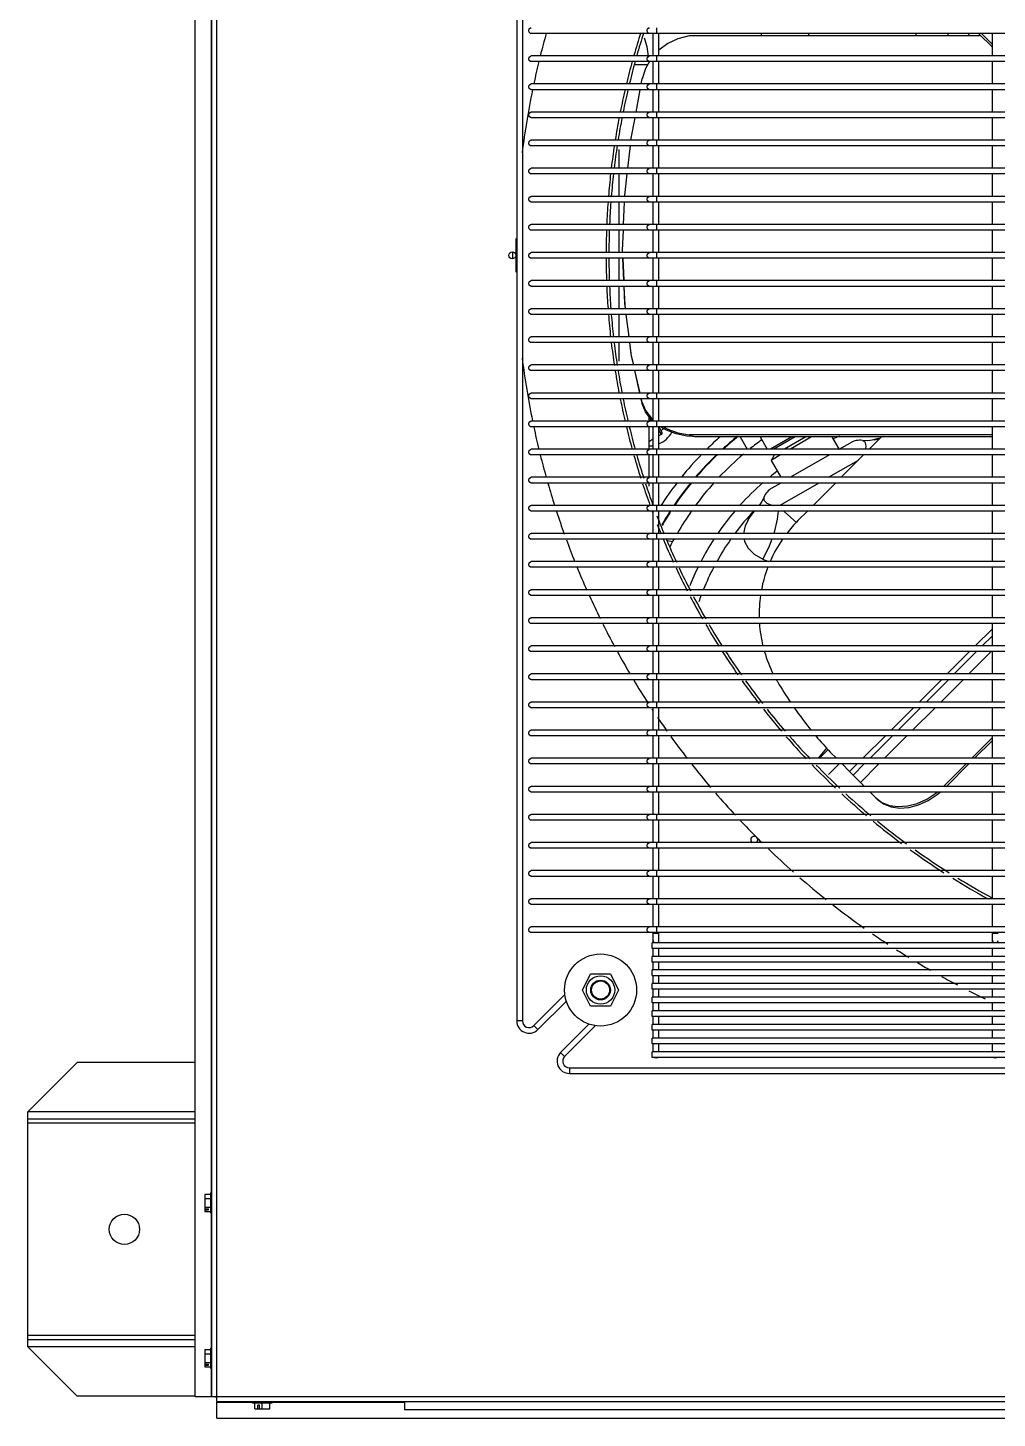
# Model space of a CAD drawing. Header units: metres. Extents: x -367 to 374, y -238 to 224.
# Drawn here: x 357.77 to 358.282, y 198.29 to 199.024 of the extents above; entities that cross this region are included whole.
import ezdxf
from ezdxf.enums import TextEntityAlignment as Align

# ---------------------------------------------------------------- set-up
doc = ezdxf.new("R2010")
doc.units = ezdxf.units.M
for name, color, linetype in [('ELE-ALIMENTADORES', 160, 'Continuous'), ('LA_BAU_BASES GERAIS_R00$0$ARQ-XREF-ATT', 8, 'Continuous'), ('LA_BAU_BASES GERAIS_R00$0$BASE', 253, 'Continuous'), ('LA_BAU_BASES GERAIS_R00$0$dutos', 31, 'Continuous')]:
    doc.layers.add(name, color=color, linetype=linetype)
doc.styles.add('LA_BAU_BASES GERAIS_R00$0$R60-125-RS', font='romans.shx', dxfattribs={"height": 0.19})
doc.styles.add('LA_BAU_BASES GERAIS_R00$0$R80-100-RS', font='romans.shx', dxfattribs={"height": 0.203})

# ---------------------------------------------------------------- blocks, each defined once
blk = doc.blocks.new('LA_BAU_BASES GERAIS_R00$0$A$C2E3D5B4E')
at = {"layer": 'LA_BAU_BASES GERAIS_R00$0$dutos', "color": 251}
for p, q in [((-8.89158, 20.35155), (-8.89158, 21.40845)), ((-8.8828, 20.35155), (-8.8828, 21.40845)), ((-8.88025, 20.349), (-8.88025, 21.411)), ((-8.72192, 21.35737), (-8.72192, 20.54977)), ((-8.71892, 21.35737), (-8.71892, 20.54977)), ((-8.88309, 20.4591), (-8.88309, 21.13033)), ((-8.64792, 21.07064), (-8.64792, 21.07364)), ((-7.86838, 21.07064), (-8.71432, 21.07064)), ((-8.64992, 21.05882), (-8.64992, 21.07064)), ((-8.64692, 21.05882), (-8.64692, 21.07064)), ((-8.47695, 21.06937), (-8.63097, 21.06937)), ((-8.59284, 21.06937), (-8.59284, 21.07064)), ((-8.56784, 21.06937), (-8.56784, 21.07064)), ((-8.51134, 21.07064), (-8.51134, 21.06937)), ((-8.49434, 21.07064), (-8.49434, 21.06937)), ((-8.48366, 21.07064), (-8.48334, 21.06985)), ((-8.48334, 21.06985), (-8.48334, 21.06937)), ((-8.47092, 21.06335), (-8.47821, 21.07064)), ((-8.47092, 21.0649), (-8.47666, 21.07064)), ((-8.47092, 21.05882), (-8.47092, 21.07064)), ((-7.86838, 21.05882), (-8.71432, 21.05882)), ((-8.64792, 21.05582), (-8.64792, 21.05882)), ((-7.86838, 21.05582), (-8.71432, 21.05582)), ((-8.65287, 21.05403), (-8.65948, 21.05403)), ((-8.64992, 21.044), (-8.64992, 21.05582)), ((-8.64692, 21.044), (-8.64692, 21.05582)), ((-8.47092, 21.044), (-8.47092, 21.05582)), ((-7.86838, 21.044), (-8.71432, 21.044)), ((-8.65625, 21.044), (-8.65575, 21.04669)), ((-8.64792, 21.041), (-8.64792, 21.044)), ((-7.86838, 21.041), (-8.71432, 21.041)), ((-8.65897, 21.02918), (-8.6568, 21.041)), ((-8.64992, 21.02918), (-8.64992, 21.041)), ((-8.64692, 21.02918), (-8.64692, 21.041)), ((-8.47092, 21.02918), (-8.47092, 21.041)), ((-7.86838, 21.02918), (-8.71432, 21.02918)), ((-8.64792, 21.02618), (-8.64792, 21.02918)), ((-7.86838, 21.02618), (-8.71432, 21.02618)), ((-8.64992, 21.01436), (-8.64992, 21.02618)), ((-8.64692, 21.01436), (-8.64692, 21.02618)), ((-8.47092, 21.01436), (-8.47092, 21.02618)), ((-7.86838, 21.01436), (-8.71432, 21.01436)), ((-8.64792, 21.01136), (-8.64792, 21.01436)), ((-7.86838, 21.01136), (-8.71432, 21.01136)), ((-8.66798, 21.0094), (-8.66798, 20.99954)), ((-8.6633, 20.99954), (-8.66196, 21.01136)), ((-8.64992, 20.99954), (-8.64992, 21.01136)), ((-8.64692, 20.99954), (-8.64692, 21.01136)), ((-8.47092, 20.99954), (-8.47092, 21.01136)), ((-7.86838, 20.99954), (-8.71432, 20.99954)), ((-8.64792, 20.99654), (-8.64792, 20.99954)), ((-7.86838, 20.99654), (-8.71432, 20.99654)), ((-8.66798, 20.99654), (-8.66798, 20.98472)), ((-8.64992, 20.98472), (-8.64992, 20.99654)), ((-8.64692, 20.98472), (-8.64692, 20.99654)), ((-8.47092, 20.98472), (-8.47092, 20.99654)), ((-7.86838, 20.98472), (-8.71432, 20.98472)), ((-8.64792, 20.98172), (-8.64792, 20.98472)), ((-7.86838, 20.98172), (-8.71432, 20.98172)), ((-8.66798, 20.98172), (-8.66798, 20.9699)), ((-8.66553, 20.9699), (-8.66507, 20.98172)), ((-8.64992, 20.9699), (-8.64992, 20.98172)), ((-8.64692, 20.9699), (-8.64692, 20.98172)), ((-8.47092, 20.9699), (-8.47092, 20.98172)), ((-7.86838, 20.9699), (-8.71432, 20.9699)), ((-8.64792, 20.9669), (-8.64792, 20.9699)), ((-7.86838, 20.9669), (-8.71432, 20.9669)), ((-8.66798, 20.9669), (-8.66798, 20.95508)), ((-8.66607, 20.95612), (-8.66565, 20.9669)), ((-8.64992, 20.95508), (-8.64992, 20.9669)), ((-8.64692, 20.95508), (-8.64692, 20.9669)), ((-8.47092, 20.95508), (-8.47092, 20.9669)), ((-8.72425, 20.95543), (-8.72425, 20.95173)), ((-7.86838, 20.95508), (-8.71432, 20.95508)), ((-8.66603, 20.95508), (-8.66607, 20.95612)), ((-8.66607, 20.95531), (-8.66606, 20.95508)), ((-8.64792, 20.95208), (-8.64792, 20.95508)), ((-7.86838, 20.95208), (-8.71432, 20.95208)), ((-8.66798, 20.95208), (-8.66798, 20.94026)), ((-8.66594, 20.95208), (-8.66546, 20.94026)), ((-8.66543, 20.94026), (-8.66591, 20.95208)), ((-8.64992, 20.94026), (-8.64992, 20.95208)), ((-8.64692, 20.94026), (-8.64692, 20.95208)), ((-8.47092, 20.94026), (-8.47092, 20.95208)), ((-7.86838, 20.94026), (-8.71432, 20.94026)), ((-8.64792, 20.93726), (-8.64792, 20.94026)), ((-7.86838, 20.93726), (-8.71432, 20.93726)), ((-8.66798, 20.93726), (-8.66798, 20.92544)), ((-8.64992, 20.92544), (-8.64992, 20.93726)), ((-8.64692, 20.92544), (-8.64692, 20.93726)), ((-8.47092, 20.92544), (-8.47092, 20.93726)), ((-7.86838, 20.92544), (-8.71432, 20.92544)), ((-8.64792, 20.92244), (-8.64792, 20.92544)), ((-7.86838, 20.92244), (-8.71432, 20.92244)), ((-8.66798, 20.92244), (-8.66798, 20.91062)), ((-8.6643, 20.92244), (-8.66278, 20.91062)), ((-8.66268, 20.91062), (-8.66419, 20.92244)), ((-8.64992, 20.91062), (-8.64992, 20.92244)), ((-8.64692, 20.91062), (-8.64692, 20.92244)), ((-8.47092, 20.91062), (-8.47092, 20.92244)), ((-7.86838, 20.91062), (-8.71432, 20.91062)), ((-8.64792, 20.90762), (-8.64792, 20.91062)), ((-7.86838, 20.90762), (-8.71432, 20.90762)), ((-8.66798, 20.90762), (-8.66798, 20.89776)), ((-8.64992, 20.8958), (-8.64992, 20.90762)), ((-8.64692, 20.8958), (-8.64692, 20.90762)), ((-8.47092, 20.8958), (-8.47092, 20.90762)), ((-7.86838, 20.8958), (-8.71432, 20.8958)), ((-8.64792, 20.8928), (-8.64792, 20.8958)), ((-7.86838, 20.8928), (-8.71432, 20.8928)), ((-8.65973, 20.8928), (-8.65706, 20.88098)), ((-8.65687, 20.88098), (-8.65954, 20.8928)), ((-8.64992, 20.88098), (-8.64992, 20.8928)), ((-8.64692, 20.88098), (-8.64692, 20.8928)), ((-8.47092, 20.88098), (-8.47092, 20.8928)), ((-7.86838, 20.88098), (-8.71432, 20.88098)), ((-8.64792, 20.87798), (-8.64792, 20.88098)), ((-7.86838, 20.87798), (-8.71432, 20.87798)), ((-8.65638, 20.87798), (-8.65575, 20.87521)), ((-8.65575, 20.87603), (-8.65619, 20.87798)), ((-8.65575, 20.87603), (-8.65575, 20.87521)), ((-8.64992, 20.86616), (-8.64992, 20.87798)), ((-8.64692, 20.86616), (-8.64692, 20.87798)), ((-8.47092, 20.86616), (-8.47092, 20.87798)), ((-7.86838, 20.86616), (-8.71432, 20.86616)), ((-8.65218, 20.86862), (-8.65218, 20.86616)), ((-8.6509, 20.86703), (-8.65218, 20.8663)), ((-8.65095, 20.86785), (-8.64992, 20.86699)), ((-8.64792, 20.86316), (-8.64792, 20.86616)), ((-7.86838, 20.86316), (-8.71432, 20.86316)), ((-8.65218, 20.86316), (-8.65218, 20.85134)), ((-8.64992, 20.85134), (-8.64992, 20.86316)), ((-8.64692, 20.85134), (-8.64692, 20.86316)), ((-8.64692, 20.8612), (-8.64568, 20.85905)), ((-8.64568, 20.85905), (-8.64692, 20.85833)), ((-8.6469, 20.86316), (-8.64531, 20.86042)), ((-8.6443, 20.86218), (-8.64582, 20.8613)), ((-8.47092, 20.85889), (-8.63097, 20.85889)), ((-8.47092, 20.85134), (-8.47092, 20.86316)), ((-7.86838, 20.85134), (-8.71432, 20.85134)), ((-8.64992, 20.8566), (-8.65218, 20.8553)), ((-8.64792, 20.84834), (-8.64792, 20.85134)), ((-8.47092, 20.85781), (-8.62637, 20.85781)), ((-8.60409, 20.85781), (-8.60035, 20.85134)), ((-8.59351, 20.85781), (-8.58977, 20.85134)), ((-8.57678, 20.85781), (-8.58799, 20.85134)), ((-8.57501, 20.85781), (-8.58621, 20.85134)), ((-8.56941, 20.85781), (-8.58061, 20.85134)), ((-8.56629, 20.85781), (-8.57749, 20.85134)), ((-8.55559, 20.85781), (-8.55182, 20.85128)), ((-8.55171, 20.85134), (-8.54584, 20.85473)), ((-8.53949, 20.85598), (-8.53948, 20.85598)), ((-8.5294, 20.85781), (-8.53587, 20.85134)), ((-8.53316, 20.85634), (-8.53315, 20.85634)), ((-8.53315, 20.85634), (-8.53045, 20.85676)), ((-7.86838, 20.84834), (-8.71432, 20.84834)), ((-8.65218, 20.84834), (-8.65218, 20.83652)), ((-8.64992, 20.83652), (-8.64992, 20.84834)), ((-8.64692, 20.83652), (-8.64692, 20.84834)), ((-8.58269, 20.84834), (-8.58771, 20.84544)), ((-8.58615, 20.84814), (-8.58771, 20.84544)), ((-8.58771, 20.84544), (-8.58256, 20.83652)), ((-8.58626, 20.84834), (-8.58615, 20.84814)), ((-8.58581, 20.84834), (-8.58615, 20.84814)), ((-8.55691, 20.84834), (-8.57738, 20.83652)), ((-8.55738, 20.83652), (-8.54155, 20.84566)), ((-8.53887, 20.84834), (-8.55069, 20.83652)), ((-8.47092, 20.83652), (-8.47092, 20.84834)), ((-7.86838, 20.83652), (-8.71432, 20.83652)), ((-8.64792, 20.83352), (-8.64792, 20.83652)), ((-7.86838, 20.83352), (-8.71432, 20.83352)), ((-8.65218, 20.83352), (-8.65218, 20.83185)), ((-8.64992, 20.8217), (-8.64992, 20.83352)), ((-8.64692, 20.8217), (-8.64692, 20.83352)), ((-8.58258, 20.83352), (-8.58724, 20.83083)), ((-8.56258, 20.83352), (-8.58305, 20.8217)), ((-8.55369, 20.83352), (-8.56551, 20.8217)), ((-8.47092, 20.8217), (-8.47092, 20.83352)), ((-8.5915, 20.82595), (-8.5915, 20.82594)), ((-7.86838, 20.8217), (-8.71432, 20.8217)), ((-7.86838, 20.8187), (-8.71432, 20.8187)), ((-8.64992, 20.80688), (-8.64992, 20.8187)), ((-8.64792, 20.8187), (-8.64792, 20.8217)), ((-8.64692, 20.80688), (-8.64692, 20.8187)), ((-8.56851, 20.8187), (-8.57351, 20.8137)), ((-8.47092, 20.80688), (-8.47092, 20.8187)), ((-7.86838, 20.80688), (-8.71432, 20.80688)), ((-7.86838, 20.80388), (-8.71432, 20.80388)), ((-8.64992, 20.79206), (-8.64992, 20.80388)), ((-8.64792, 20.80388), (-8.64792, 20.80688)), ((-8.64692, 20.79206), (-8.64692, 20.80388)), ((-8.64232, 20.80313), (-8.63959, 20.80275)), ((-8.47092, 20.79206), (-8.47092, 20.80388)), ((-8.59201, 20.79335), (-8.58898, 20.79206)), ((-7.86838, 20.79206), (-8.71432, 20.79206)), ((-7.86838, 20.78906), (-8.71432, 20.78906)), ((-8.64992, 20.77724), (-8.64992, 20.78906)), ((-8.64792, 20.78906), (-8.64792, 20.79206)), ((-8.64692, 20.77724), (-8.64692, 20.78906)), ((-8.47092, 20.77724), (-8.47092, 20.78906)), ((-7.86838, 20.77724), (-8.71432, 20.77724)), ((-7.86838, 20.77424), (-8.71432, 20.77424)), ((-8.64992, 20.76242), (-8.64992, 20.77424)), ((-8.64792, 20.77424), (-8.64792, 20.77724)), ((-8.64692, 20.76242), (-8.64692, 20.77424)), ((-8.47092, 20.76242), (-8.47092, 20.77424)), ((-7.86838, 20.76242), (-8.71432, 20.76242)), ((-7.86838, 20.75942), (-8.71432, 20.75942)), ((-8.64992, 20.7476), (-8.64992, 20.75942)), ((-8.64792, 20.75942), (-8.64792, 20.76242)), ((-8.64692, 20.7476), (-8.64692, 20.75942)), ((-8.47092, 20.7566), (-8.47992, 20.7476)), ((-8.47092, 20.7476), (-8.47092, 20.75942)), ((-8.47092, 20.75289), (-8.47621, 20.7476)), ((-7.86838, 20.7476), (-8.71432, 20.7476)), ((-7.86838, 20.7446), (-8.71432, 20.7446)), ((-8.64992, 20.73278), (-8.64992, 20.7446)), ((-8.64792, 20.7446), (-8.64792, 20.7476)), ((-8.64692, 20.73278), (-8.64692, 20.7446)), ((-8.48292, 20.7446), (-8.49474, 20.73278)), ((-8.47921, 20.7446), (-8.49103, 20.73278)), ((-8.47152, 20.7446), (-8.48334, 20.73278)), ((-8.47092, 20.73278), (-8.47092, 20.7446)), ((-7.86838, 20.73278), (-8.71432, 20.73278)), ((-7.86838, 20.72978), (-8.71432, 20.72978)), ((-8.64992, 20.71796), (-8.64992, 20.72978)), ((-8.64792, 20.72978), (-8.64792, 20.73278)), ((-8.64692, 20.71796), (-8.64692, 20.72978)), ((-8.49774, 20.72978), (-8.50956, 20.71796)), ((-8.49403, 20.72978), (-8.50585, 20.71796)), ((-8.48634, 20.72978), (-8.49816, 20.71796)), ((-8.47092, 20.71796), (-8.47092, 20.72978)), ((-7.86838, 20.71796), (-8.71432, 20.71796)), ((-7.86838, 20.71496), (-8.71432, 20.71496)), ((-8.64992, 20.70314), (-8.64992, 20.71496)), ((-8.64792, 20.71496), (-8.64792, 20.71796)), ((-8.64692, 20.70314), (-8.64692, 20.71496)), ((-8.51256, 20.71496), (-8.52438, 20.70314)), ((-8.50885, 20.71496), (-8.52067, 20.70314)), ((-8.50116, 20.71496), (-8.51298, 20.70314)), ((-8.47092, 20.70314), (-8.47092, 20.71496)), ((-7.86838, 20.70314), (-8.71432, 20.70314)), ((-7.86838, 20.70014), (-8.71432, 20.70014)), ((-8.64992, 20.68832), (-8.64992, 20.70014)), ((-8.64792, 20.70014), (-8.64792, 20.70314)), ((-8.64692, 20.68832), (-8.64692, 20.70014)), ((-8.52738, 20.70014), (-8.5392, 20.68832)), ((-8.52367, 20.70014), (-8.53549, 20.68832)), ((-8.51598, 20.70014), (-8.5278, 20.68832)), ((-8.47092, 20.69921), (-8.4818, 20.68832)), ((-8.47092, 20.69766), (-8.48025, 20.68832)), ((-8.47092, 20.68832), (-8.47092, 20.70014)), ((-8.55837, 20.69373), (-8.56288, 20.68832)), ((-8.55773, 20.69279), (-8.5622, 20.68832)), ((-8.55643, 20.6915), (-8.55325, 20.68832)), ((-7.86838, 20.68832), (-8.71432, 20.68832)), ((-7.86838, 20.68532), (-8.71432, 20.68532)), ((-8.64992, 20.6735), (-8.64992, 20.68532)), ((-8.64792, 20.68532), (-8.64792, 20.68832)), ((-8.64692, 20.6735), (-8.64692, 20.68532)), ((-8.55173, 20.68532), (-8.55732, 20.67973)), ((-8.55025, 20.68532), (-8.54623, 20.68129)), ((-8.5422, 20.68532), (-8.54623, 20.68129)), ((-8.53849, 20.68532), (-8.54437, 20.67944)), ((-8.5308, 20.68532), (-8.54053, 20.6756)), ((-8.4848, 20.68532), (-8.49632, 20.67381)), ((-8.48325, 20.68532), (-8.49507, 20.6735)), ((-8.47092, 20.6735), (-8.47092, 20.68532)), ((-8.54053, 20.6756), (-8.54623, 20.68129)), ((-8.53843, 20.6735), (-8.54053, 20.6756)), ((-7.86838, 20.6735), (-8.71432, 20.6735)), ((-7.86838, 20.6705), (-8.71432, 20.6705)), ((-8.64992, 20.65868), (-8.64992, 20.6705)), ((-8.64792, 20.6705), (-8.64792, 20.6735)), ((-8.64692, 20.65868), (-8.64692, 20.6705)), ((-8.53253, 20.6676), (-8.53543, 20.6705)), ((-8.49667, 20.6735), (-8.49632, 20.67381)), ((-8.49601, 20.6735), (-8.49632, 20.67381)), ((-8.47092, 20.65868), (-8.47092, 20.6705)), ((-7.86838, 20.65868), (-8.71432, 20.65868)), ((-7.86838, 20.65568), (-8.71432, 20.65568)), ((-8.64992, 20.64386), (-8.64992, 20.65568)), ((-8.64792, 20.65568), (-8.64792, 20.65868)), ((-8.64692, 20.64386), (-8.64692, 20.65568)), ((-8.47092, 20.64386), (-8.47092, 20.65568)), ((-7.86838, 20.64386), (-8.71432, 20.64386)), ((-7.86838, 20.64086), (-8.71432, 20.64086)), ((-8.64992, 20.62904), (-8.64992, 20.64086)), ((-8.64792, 20.64086), (-8.64792, 20.64386)), ((-8.64692, 20.62904), (-8.64692, 20.64086)), ((-8.47092, 20.62904), (-8.47092, 20.64086)), ((-7.86838, 20.62904), (-8.71432, 20.62904)), ((-7.86838, 20.62604), (-8.71432, 20.62604)), ((-8.64992, 20.61422), (-8.64992, 20.62604)), ((-8.64792, 20.62604), (-8.64792, 20.62904)), ((-8.64692, 20.61422), (-8.64692, 20.62604)), ((-8.47092, 20.61422), (-8.47092, 20.62604)), ((-7.86838, 20.61422), (-8.71432, 20.61422)), ((-7.86838, 20.61122), (-8.71432, 20.61122)), ((-8.64992, 20.5994), (-8.64992, 20.61122)), ((-8.64792, 20.61122), (-8.64792, 20.61422)), ((-8.64692, 20.5994), (-8.64692, 20.61122)), ((-8.47092, 20.5994), (-8.47092, 20.61122)), ((-7.86838, 20.5994), (-8.71432, 20.5994)), ((-7.86838, 20.5964), (-8.71432, 20.5964)), ((-8.64992, 20.59102), (-8.64992, 20.5964)), ((-8.64992, 20.59608), (-8.64692, 20.59608)), ((-8.64792, 20.5964), (-8.64792, 20.5994)), ((-8.64692, 20.59102), (-8.64692, 20.5964)), ((-8.47092, 20.59102), (-8.47092, 20.5964)), ((-8.47092, 20.59608), (-8.46792, 20.59608)), ((-7.93042, 20.59102), (-8.65042, 20.59102)), ((-8.65042, 20.58803), (-8.65042, 20.59102)), ((-7.93042, 20.58802), (-8.65042, 20.58802)), ((-8.64992, 20.59215), (-8.64985, 20.59174)), ((-8.64992, 20.58384), (-8.64992, 20.58802)), ((-8.64985, 20.59174), (-8.6493, 20.59108)), ((-8.64692, 20.58384), (-8.64692, 20.58802)), ((-8.47092, 20.58384), (-8.47092, 20.58802)), ((-7.93042, 20.58384), (-8.65042, 20.58384)), ((-8.65042, 20.58084), (-8.65042, 20.58383)), ((-7.93042, 20.58084), (-8.65042, 20.58084)), ((-8.64992, 20.57665), (-8.64992, 20.58084)), ((-8.64692, 20.57665), (-8.64692, 20.58084)), ((-8.47092, 20.57665), (-8.47092, 20.58084)), ((-8.68715, 20.56608), (-8.68303, 20.57458)), ((-8.68303, 20.57458), (-8.67238, 20.57458)), ((-8.67238, 20.57458), (-8.66825, 20.56608)), ((-7.93042, 20.57665), (-8.65042, 20.57665)), ((-8.65042, 20.57366), (-8.65042, 20.57665)), ((-7.93042, 20.57365), (-8.65042, 20.57365)), ((-8.64992, 20.56947), (-8.64992, 20.57365)), ((-8.64692, 20.56947), (-8.64692, 20.57365)), ((-8.47092, 20.56947), (-8.47092, 20.57365)), ((-8.68303, 20.55758), (-8.68715, 20.56608)), ((-8.66825, 20.56608), (-8.67238, 20.55758)), ((-7.93042, 20.56947), (-8.65042, 20.56947)), ((-8.65042, 20.56647), (-8.65042, 20.56946)), ((-7.93042, 20.56647), (-8.65042, 20.56647)), ((-8.64992, 20.56228), (-8.64992, 20.56647)), ((-8.64692, 20.56228), (-8.64692, 20.56647)), ((-8.47092, 20.56228), (-8.47092, 20.56647)), ((-8.71294, 20.5473), (-8.69654, 20.5637)), ((-8.71082, 20.54518), (-8.69576, 20.56023)), ((-8.6818, 20.5638), (-8.68236, 20.5638)), ((-8.67629, 20.5616), (-8.67633, 20.56107)), ((-8.67278, 20.56427), (-8.67378, 20.56327)), ((-7.93042, 20.56228), (-8.65042, 20.56228)), ((-8.65042, 20.55929), (-8.65042, 20.56228)), ((-7.93042, 20.55928), (-8.65042, 20.55928)), ((-8.64992, 20.5551), (-8.64992, 20.55928)), ((-8.64692, 20.5551), (-8.64692, 20.55928)), ((-8.47092, 20.5551), (-8.47092, 20.55928)), ((-8.67238, 20.55758), (-8.68303, 20.55758)), ((-7.93042, 20.5551), (-8.65042, 20.5551)), ((-8.65042, 20.5521), (-8.65042, 20.55509)), ((-7.93042, 20.5521), (-8.65042, 20.5521)), ((-8.64992, 20.54791), (-8.64992, 20.5521)), ((-8.64692, 20.54791), (-8.64692, 20.5521)), ((-8.47092, 20.54791), (-8.47092, 20.5521)), ((-8.71892, 20.54977), (-8.72192, 20.54977)), ((-8.71294, 20.5473), (-8.71082, 20.54518)), ((-8.68384, 20.54811), (-8.69878, 20.53318)), ((-8.68042, 20.54729), (-8.69666, 20.53106)), ((-7.93042, 20.54791), (-8.65042, 20.54791)), ((-8.65042, 20.54492), (-8.65042, 20.54791)), ((-7.93042, 20.54491), (-8.65042, 20.54491)), ((-8.64992, 20.54073), (-8.64992, 20.54491)), ((-8.64692, 20.54073), (-8.64692, 20.54491)), ((-8.47092, 20.54073), (-8.47092, 20.54491)), ((-7.93042, 20.54073), (-8.65042, 20.54073)), ((-8.65042, 20.53773), (-8.65042, 20.54072)), ((-7.93042, 20.53773), (-8.65042, 20.53773)), ((-8.64992, 20.53354), (-8.64992, 20.53773)), ((-8.64692, 20.53354), (-8.64692, 20.53773)), ((-8.47092, 20.53354), (-8.47092, 20.53773)), ((-8.69666, 20.53106), (-8.69878, 20.53318)), ((-7.93042, 20.53354), (-8.65042, 20.53354)), ((-8.65042, 20.53055), (-8.65042, 20.53354)), ((-7.93042, 20.53054), (-8.65042, 20.53054)), ((-8.6493, 20.53048), (-8.64842, 20.53023)), ((-8.98, 20.50185), (-8.95395, 20.5279)), ((-8.89158, 20.5279), (-8.95395, 20.5279)), ((-8.69418, 20.52508), (-7.88629, 20.52508)), ((-8.69418, 20.52508), (-8.69418, 20.52208)), ((-8.69418, 20.52208), (-7.88629, 20.52208)), ((-8.89158, 20.50185), (-8.98, 20.50185)), ((-8.98, 20.37785), (-8.98, 20.50185)), ((-8.89158, 20.4979), (-8.98, 20.4979)), ((-8.89158, 20.49585), (-8.98, 20.49585)), ((-8.88664, 20.45842), (-8.88359, 20.45842)), ((-8.88664, 20.45842), (-8.88664, 20.45156)), ((-8.88664, 20.45614), (-8.88359, 20.45614)), ((-8.88359, 20.4591), (-8.8828, 20.4591)), ((-8.88359, 20.4591), (-8.88359, 20.4486)), ((-8.88664, 20.45156), (-8.88359, 20.45156)), ((-8.88664, 20.45156), (-8.88664, 20.44928)), ((-8.88664, 20.45067), (-8.88464, 20.45067)), ((-8.88664, 20.45017), (-8.88464, 20.45017)), ((-8.88664, 20.44928), (-8.88359, 20.44928)), ((-8.88464, 20.45017), (-8.88464, 20.45067)), ((-8.88359, 20.4486), (-8.8828, 20.4486)), ((-8.88309, 20.3771), (-8.88309, 20.4486)), ((-8.89158, 20.38385), (-8.98, 20.38385)), ((-8.98, 20.3818), (-8.89158, 20.3818)), ((-8.89158, 20.37785), (-8.98, 20.37785)), ((-8.98, 20.37785), (-8.95395, 20.3518)), ((-8.88664, 20.37642), (-8.88359, 20.37642)), ((-8.88664, 20.37642), (-8.88664, 20.36956)), ((-8.88359, 20.3771), (-8.8828, 20.3771)), ((-8.88359, 20.3771), (-8.88359, 20.3666)), ((-8.88664, 20.37414), (-8.88359, 20.37414)), ((-8.88664, 20.36956), (-8.88359, 20.36956)), ((-8.88664, 20.36956), (-8.88664, 20.36728)), ((-8.88664, 20.36867), (-8.88464, 20.36867)), ((-8.88664, 20.36817), (-8.88464, 20.36817)), ((-8.88664, 20.36728), (-8.88359, 20.36728)), ((-8.88464, 20.36817), (-8.88464, 20.36867)), ((-8.88359, 20.3666), (-8.8828, 20.3666)), ((-8.88309, 20.35155), (-8.88309, 20.3666)), ((-8.89158, 20.3518), (-8.95395, 20.3518)), ((-8.88309, 20.35155), (-8.89158, 20.35155)), ((-6.6928, 20.35155), (-8.8828, 20.35155)), ((-8.88025, 20.349), (-6.69535, 20.349)), ((-8.88025, 20.34871), (-8.86147, 20.34871)), ((-8.88025, 20.34022), (-8.88025, 20.34871)), ((-8.86147, 20.34821), (-8.86147, 20.349)), ((-8.85097, 20.34821), (-8.86147, 20.34821)), ((-8.86018, 20.34516), (-8.86018, 20.34821)), ((-8.86018, 20.34516), (-8.85622, 20.34516)), ((-8.85777, 20.34716), (-8.85863, 20.34716)), ((-8.85863, 20.34516), (-8.85863, 20.34716)), ((-8.85777, 20.34516), (-8.85777, 20.34716)), ((-8.85622, 20.34516), (-8.85622, 20.34821)), ((-8.85622, 20.34516), (-8.85226, 20.34516)), ((-8.85226, 20.34516), (-8.85226, 20.34821)), ((-8.85097, 20.34821), (-8.85097, 20.349)), ((-8.85097, 20.34871), (-8.78125, 20.34871)), ((-8.78125, 20.349), (-8.78125, 20.34455)), ((-8.88025, 20.34022), (-6.69535, 20.34022)), ((-6.74125, 20.34455), (-8.78125, 20.34455))]:
    blk.add_line(p, q, dxfattribs=at)
for points in [[(-8.71561, 21.07214), (-8.71537, 21.07302), (-8.71472, 21.07357), (-8.71432, 21.07364)], [(-8.71432, 21.07065), (-8.71472, 21.07071), (-8.71537, 21.07126), (-8.71561, 21.07214)], [(-8.65311, 21.07214), (-8.65287, 21.07302), (-8.65222, 21.07357), (-8.65182, 21.07364)], [(-8.65182, 21.07064), (-8.65222, 21.07071), (-8.65287, 21.07126), (-8.65311, 21.07214)], [(-8.63097, 21.06937), (-8.63684, 21.06788), (-8.64227, 21.06528), (-8.64692, 21.06181)], [(-8.71561, 21.05732), (-8.71537, 21.0582), (-8.71472, 21.05875), (-8.71432, 21.05882)], [(-8.71432, 21.05583), (-8.71472, 21.05589), (-8.71537, 21.05644), (-8.71561, 21.05732)], [(-8.65311, 21.05732), (-8.65287, 21.0582), (-8.65222, 21.05875), (-8.65182, 21.05882)], [(-8.65182, 21.05582), (-8.65222, 21.05589), (-8.65287, 21.05644), (-8.65311, 21.05732)], [(-8.65182, 21.05583), (-8.65393, 21.0522), (-8.65575, 21.04669)], [(-8.71561, 21.0425), (-8.71537, 21.04338), (-8.71472, 21.04393), (-8.71432, 21.044)], [(-8.71432, 21.04101), (-8.71472, 21.04107), (-8.71537, 21.04162), (-8.71561, 21.0425)], [(-8.65311, 21.0425), (-8.65287, 21.04338), (-8.65222, 21.04393), (-8.65182, 21.044)], [(-8.65182, 21.041), (-8.65222, 21.04107), (-8.65287, 21.04162), (-8.65311, 21.0425)], [(-8.71561, 21.02768), (-8.71537, 21.02856), (-8.71472, 21.02911), (-8.71432, 21.02918)], [(-8.71432, 21.02619), (-8.71472, 21.02625), (-8.71537, 21.0268), (-8.71561, 21.02768)], [(-8.65311, 21.02768), (-8.65287, 21.02856), (-8.65222, 21.02911), (-8.65182, 21.02918)], [(-8.65182, 21.02618), (-8.65222, 21.02625), (-8.65287, 21.0268), (-8.65311, 21.02768)], [(-8.66162, 21.01436), (-8.6615, 21.01544), (-8.65952, 21.02618)], [(-8.71561, 21.01286), (-8.71537, 21.01374), (-8.71472, 21.01429), (-8.71432, 21.01436)], [(-8.71432, 21.01137), (-8.71472, 21.01143), (-8.71537, 21.01198), (-8.71561, 21.01286)], [(-8.65311, 21.01286), (-8.65287, 21.01374), (-8.65222, 21.01429), (-8.65182, 21.01436)], [(-8.65182, 21.01136), (-8.65222, 21.01143), (-8.65287, 21.01198), (-8.65311, 21.01286)], [(-8.71561, 20.99804), (-8.71537, 20.99892), (-8.71472, 20.99947), (-8.71432, 20.99954)], [(-8.71432, 20.99655), (-8.71472, 20.99661), (-8.71537, 20.99716), (-8.71561, 20.99804)], [(-8.65311, 20.99804), (-8.65287, 20.99892), (-8.65222, 20.99947), (-8.65182, 20.99954)], [(-8.65182, 20.99654), (-8.65222, 20.99661), (-8.65287, 20.99716), (-8.65311, 20.99804)], [(-8.66495, 20.98472), (-8.66493, 20.98523), (-8.66364, 20.99654)], [(-8.71561, 20.98322), (-8.71537, 20.9841), (-8.71472, 20.98465), (-8.71432, 20.98472)], [(-8.71432, 20.98173), (-8.71472, 20.98179), (-8.71537, 20.98234), (-8.71561, 20.98322)], [(-8.65311, 20.98322), (-8.65287, 20.9841), (-8.65222, 20.98465), (-8.65182, 20.98472)], [(-8.65182, 20.98172), (-8.65222, 20.98179), (-8.65287, 20.98234), (-8.65311, 20.98322)], [(-8.71561, 20.9684), (-8.71537, 20.96928), (-8.71472, 20.96983), (-8.71432, 20.9699)], [(-8.71432, 20.96691), (-8.71472, 20.96697), (-8.71537, 20.96752), (-8.71561, 20.9684)], [(-8.65311, 20.9684), (-8.65287, 20.96928), (-8.65222, 20.96983), (-8.65182, 20.9699)], [(-8.65182, 20.9669), (-8.65222, 20.96697), (-8.65287, 20.96752), (-8.65311, 20.9684)], [(-8.71561, 20.95358), (-8.71537, 20.95446), (-8.71472, 20.95501), (-8.71432, 20.95508)], [(-8.65311, 20.95358), (-8.65287, 20.95446), (-8.65222, 20.95501), (-8.65182, 20.95508)], [(-8.71432, 20.95209), (-8.71472, 20.95215), (-8.71537, 20.9527), (-8.71561, 20.95358)], [(-8.65182, 20.95208), (-8.65222, 20.95215), (-8.65287, 20.9527), (-8.65311, 20.95358)], [(-8.71561, 20.93876), (-8.71537, 20.93964), (-8.71472, 20.94019), (-8.71432, 20.94026)], [(-8.65311, 20.93876), (-8.65287, 20.93964), (-8.65222, 20.94019), (-8.65182, 20.94026)], [(-8.71432, 20.93727), (-8.71472, 20.93733), (-8.71537, 20.93788), (-8.71561, 20.93876)], [(-8.66534, 20.93726), (-8.66493, 20.92736), (-8.66468, 20.92544)], [(-8.66458, 20.92544), (-8.66493, 20.92817), (-8.6653, 20.93726)], [(-8.65182, 20.93726), (-8.65222, 20.93733), (-8.65287, 20.93788), (-8.65311, 20.93876)], [(-8.71561, 20.92394), (-8.71537, 20.92482), (-8.71472, 20.92537), (-8.71432, 20.92544)], [(-8.65311, 20.92394), (-8.65287, 20.92482), (-8.65222, 20.92537), (-8.65182, 20.92544)], [(-8.71432, 20.92245), (-8.71472, 20.92251), (-8.71537, 20.92306), (-8.71561, 20.92394)], [(-8.65182, 20.92244), (-8.65222, 20.92251), (-8.65287, 20.92306), (-8.65311, 20.92394)], [(-8.71561, 20.90912), (-8.71537, 20.91), (-8.71472, 20.91055), (-8.71432, 20.91062)], [(-8.65311, 20.90912), (-8.65287, 20.91), (-8.65222, 20.91055), (-8.65182, 20.91062)], [(-8.71432, 20.90763), (-8.71472, 20.90769), (-8.71537, 20.90824), (-8.71561, 20.90912)], [(-8.66239, 20.90762), (-8.6615, 20.90064), (-8.6604, 20.8958)], [(-8.66022, 20.8958), (-8.6615, 20.90145), (-8.66229, 20.90762)], [(-8.65182, 20.90762), (-8.65222, 20.90769), (-8.65287, 20.90824), (-8.65311, 20.90912)], [(-8.71561, 20.8943), (-8.71537, 20.89518), (-8.71472, 20.89573), (-8.71432, 20.8958)], [(-8.65311, 20.8943), (-8.65287, 20.89518), (-8.65222, 20.89573), (-8.65182, 20.8958)], [(-8.71432, 20.89281), (-8.71472, 20.89287), (-8.71537, 20.89342), (-8.71561, 20.8943)], [(-8.65182, 20.8928), (-8.65222, 20.89287), (-8.65287, 20.89342), (-8.65311, 20.8943)], [(-8.71561, 20.87948), (-8.71537, 20.88036), (-8.71472, 20.88091), (-8.71432, 20.88098)], [(-8.65311, 20.87948), (-8.65287, 20.88036), (-8.65222, 20.88091), (-8.65182, 20.88098)], [(-8.71432, 20.87799), (-8.71472, 20.87805), (-8.71537, 20.8786), (-8.71561, 20.87948)], [(-8.65575, 20.87603), (-8.65393, 20.87176), (-8.65095, 20.86785)], [(-8.6499, 20.86616), (-8.65117, 20.86726), (-8.65401, 20.87108), (-8.65575, 20.87521)], [(-8.65182, 20.87798), (-8.65222, 20.87805), (-8.65287, 20.8786), (-8.65311, 20.87948)], [(-8.71561, 20.86466), (-8.71537, 20.86554), (-8.71472, 20.86609), (-8.71432, 20.86616)], [(-8.65311, 20.86466), (-8.65287, 20.86554), (-8.65222, 20.86609), (-8.65182, 20.86616)], [(-8.71432, 20.86317), (-8.71472, 20.86323), (-8.71537, 20.86378), (-8.71561, 20.86466)], [(-8.65182, 20.86316), (-8.65222, 20.86323), (-8.65287, 20.86378), (-8.65311, 20.86466)], [(-8.62637, 20.85781), (-8.63209, 20.8582), (-8.63773, 20.85941), (-8.64291, 20.86137), (-8.64598, 20.86316)], [(-8.64453, 20.86316), (-8.64227, 20.8619), (-8.63683, 20.85998), (-8.63097, 20.85889)], [(-8.62637, 20.85781), (-8.62788, 20.85792), (-8.62942, 20.85828), (-8.63097, 20.85889)], [(-8.71561, 20.84984), (-8.71537, 20.85072), (-8.71472, 20.85127), (-8.71432, 20.85134)], [(-8.65311, 20.84984), (-8.65287, 20.85072), (-8.65222, 20.85127), (-8.65182, 20.85134)], [(-8.53315, 20.85634), (-8.53671, 20.85582), (-8.53949, 20.85598)], [(-8.53948, 20.85598), (-8.53819, 20.85517), (-8.53765, 20.8532), (-8.53788, 20.85134)], [(-8.71432, 20.84835), (-8.71472, 20.84841), (-8.71537, 20.84896), (-8.71561, 20.84984)], [(-8.65182, 20.84834), (-8.65222, 20.84841), (-8.65287, 20.84896), (-8.65311, 20.84984)], [(-8.71561, 20.83502), (-8.71537, 20.8359), (-8.71472, 20.83645), (-8.71432, 20.83652)], [(-8.65311, 20.83502), (-8.65287, 20.8359), (-8.65222, 20.83645), (-8.65182, 20.83652)], [(-8.71432, 20.83353), (-8.71472, 20.83359), (-8.71537, 20.83414), (-8.71561, 20.83502)], [(-8.65182, 20.83352), (-8.65222, 20.83359), (-8.65287, 20.83414), (-8.65311, 20.83502)], [(-8.5915, 20.82595), (-8.59256, 20.82379), (-8.59404, 20.8217)], [(-8.5915, 20.82594), (-8.59144, 20.8244), (-8.58999, 20.82296), (-8.58738, 20.82185), (-8.58638, 20.8217)], [(-8.71561, 20.8202), (-8.71537, 20.82108), (-8.71472, 20.82163), (-8.71432, 20.8217)], [(-8.71432, 20.81871), (-8.71472, 20.81877), (-8.71537, 20.81932), (-8.71561, 20.8202)], [(-8.65311, 20.8202), (-8.65287, 20.82108), (-8.65222, 20.82163), (-8.65182, 20.8217)], [(-8.65182, 20.8187), (-8.65222, 20.81877), (-8.65287, 20.81932), (-8.65311, 20.8202)], [(-8.59655, 20.8187), (-8.59894, 20.81573), (-8.60139, 20.81091), (-8.60218, 20.80688)], [(-8.58402, 20.8187), (-8.58447, 20.81451), (-8.58614, 20.80741), (-8.58632, 20.80688)], [(-8.5809, 20.8187), (-8.5788, 20.81679), (-8.57433, 20.81278)], [(-8.71561, 20.80538), (-8.71537, 20.80626), (-8.71472, 20.80681), (-8.71432, 20.80688)], [(-8.71432, 20.80389), (-8.71472, 20.80395), (-8.71537, 20.8045), (-8.71561, 20.80538)], [(-8.65311, 20.80538), (-8.65287, 20.80626), (-8.65222, 20.80681), (-8.65182, 20.80688)], [(-8.65182, 20.80388), (-8.65222, 20.80395), (-8.65287, 20.8045), (-8.65311, 20.80538)], [(-8.60189, 20.80388), (-8.60173, 20.80267), (-8.59987, 20.79914), (-8.59659, 20.79594), (-8.59201, 20.79335)], [(-8.58739, 20.80388), (-8.58868, 20.80027), (-8.59201, 20.79335)], [(-8.71561, 20.79056), (-8.71537, 20.79144), (-8.71472, 20.79199), (-8.71432, 20.79206)], [(-8.71432, 20.78907), (-8.71472, 20.78913), (-8.71537, 20.78968), (-8.71561, 20.79056)], [(-8.65311, 20.79056), (-8.65287, 20.79144), (-8.65222, 20.79199), (-8.65182, 20.79206)], [(-8.65182, 20.78906), (-8.65222, 20.78913), (-8.65287, 20.78968), (-8.65311, 20.79056)], [(-8.71561, 20.77574), (-8.71537, 20.77662), (-8.71472, 20.77717), (-8.71432, 20.77724)], [(-8.71432, 20.77425), (-8.71472, 20.77431), (-8.71537, 20.77486), (-8.71561, 20.77574)], [(-8.65311, 20.77574), (-8.65287, 20.77662), (-8.65222, 20.77717), (-8.65182, 20.77724)], [(-8.65182, 20.77424), (-8.65222, 20.77431), (-8.65287, 20.77486), (-8.65311, 20.77574)], [(-8.71561, 20.76092), (-8.71537, 20.7618), (-8.71472, 20.76235), (-8.71432, 20.76242)], [(-8.71432, 20.75943), (-8.71472, 20.75949), (-8.71537, 20.76004), (-8.71561, 20.76092)], [(-8.65311, 20.76092), (-8.65287, 20.7618), (-8.65222, 20.76235), (-8.65182, 20.76242)], [(-8.65182, 20.75942), (-8.65222, 20.75949), (-8.65287, 20.76004), (-8.65311, 20.76092)], [(-8.71561, 20.7461), (-8.71537, 20.74698), (-8.71472, 20.74753), (-8.71432, 20.7476)], [(-8.71432, 20.74461), (-8.71472, 20.74467), (-8.71537, 20.74522), (-8.71561, 20.7461)], [(-8.65311, 20.7461), (-8.65287, 20.74698), (-8.65222, 20.74753), (-8.65182, 20.7476)], [(-8.65182, 20.7446), (-8.65222, 20.74467), (-8.65287, 20.74522), (-8.65311, 20.7461)], [(-8.71561, 20.73128), (-8.71537, 20.73216), (-8.71472, 20.73271), (-8.71432, 20.73278)], [(-8.71432, 20.72979), (-8.71472, 20.72985), (-8.71537, 20.7304), (-8.71561, 20.73128)], [(-8.65311, 20.73128), (-8.65287, 20.73216), (-8.65222, 20.73271), (-8.65182, 20.73278)], [(-8.65182, 20.72978), (-8.65222, 20.72985), (-8.65287, 20.7304), (-8.65311, 20.73128)], [(-8.71561, 20.71646), (-8.71537, 20.71734), (-8.71472, 20.71789), (-8.71432, 20.71796)], [(-8.71432, 20.71497), (-8.71472, 20.71503), (-8.71537, 20.71558), (-8.71561, 20.71646)], [(-8.65311, 20.71646), (-8.65287, 20.71734), (-8.65222, 20.71789), (-8.65182, 20.71796)], [(-8.65182, 20.71496), (-8.65222, 20.71503), (-8.65287, 20.71558), (-8.65311, 20.71646)], [(-8.71561, 20.70164), (-8.71537, 20.70252), (-8.71472, 20.70307), (-8.71432, 20.70314)], [(-8.71432, 20.70015), (-8.71472, 20.70021), (-8.71537, 20.70076), (-8.71561, 20.70164)], [(-8.65311, 20.70164), (-8.65287, 20.70252), (-8.65222, 20.70307), (-8.65182, 20.70314)], [(-8.65182, 20.70014), (-8.65222, 20.70021), (-8.65287, 20.70076), (-8.65311, 20.70164)], [(-8.71561, 20.68682), (-8.71537, 20.6877), (-8.71472, 20.68825), (-8.71432, 20.68832)], [(-8.71432, 20.68533), (-8.71472, 20.68539), (-8.71537, 20.68594), (-8.71561, 20.68682)], [(-8.65311, 20.68682), (-8.65287, 20.6877), (-8.65222, 20.68825), (-8.65182, 20.68832)], [(-8.65182, 20.68532), (-8.65222, 20.68539), (-8.65287, 20.68594), (-8.65311, 20.68682)], [(-8.71561, 20.672), (-8.71537, 20.67288), (-8.71472, 20.67343), (-8.71432, 20.6735)], [(-8.71432, 20.67051), (-8.71472, 20.67057), (-8.71537, 20.67112), (-8.71561, 20.672)], [(-8.65311, 20.672), (-8.65287, 20.67288), (-8.65222, 20.67343), (-8.65182, 20.6735)], [(-8.65182, 20.6705), (-8.65222, 20.67057), (-8.65287, 20.67112), (-8.65311, 20.672)], [(-8.53253, 20.6676), (-8.52919, 20.66508), (-8.52517, 20.66347), (-8.52062, 20.66284), (-8.51571, 20.6632), (-8.51063, 20.66455), (-8.50558, 20.66683), (-8.50074, 20.66996), (-8.50012, 20.6705)], [(-8.53175, 20.66682), (-8.52842, 20.6643), (-8.5244, 20.6627), (-8.51985, 20.66206), (-8.51493, 20.66243), (-8.50985, 20.66378), (-8.5048, 20.66606), (-8.49997, 20.66918), (-8.49845, 20.6705)], [(-8.71561, 20.65718), (-8.71537, 20.65806), (-8.71472, 20.65861), (-8.71432, 20.65868)], [(-8.71432, 20.65569), (-8.71472, 20.65575), (-8.71537, 20.6563), (-8.71561, 20.65718)], [(-8.65311, 20.65718), (-8.65287, 20.65806), (-8.65222, 20.65861), (-8.65182, 20.65868)], [(-8.65182, 20.65568), (-8.65222, 20.65575), (-8.65287, 20.6563), (-8.65311, 20.65718)], [(-8.71561, 20.64236), (-8.71537, 20.64324), (-8.71472, 20.64379), (-8.71432, 20.64386)], [(-8.71432, 20.64087), (-8.71472, 20.64093), (-8.71537, 20.64148), (-8.71561, 20.64236)], [(-8.65311, 20.64236), (-8.65287, 20.64324), (-8.65222, 20.64379), (-8.65182, 20.64386)], [(-8.65182, 20.64086), (-8.65222, 20.64093), (-8.65287, 20.64148), (-8.65311, 20.64236)], [(-8.71561, 20.62754), (-8.71537, 20.62842), (-8.71472, 20.62897), (-8.71432, 20.62904)], [(-8.71432, 20.62605), (-8.71472, 20.62611), (-8.71537, 20.62666), (-8.71561, 20.62754)], [(-8.65311, 20.62754), (-8.65287, 20.62842), (-8.65222, 20.62897), (-8.65182, 20.62904)], [(-8.65182, 20.62604), (-8.65222, 20.62611), (-8.65287, 20.62666), (-8.65311, 20.62754)], [(-8.71561, 20.61272), (-8.71537, 20.6136), (-8.71472, 20.61415), (-8.71432, 20.61422)], [(-8.71432, 20.61123), (-8.71472, 20.61129), (-8.71537, 20.61184), (-8.71561, 20.61272)], [(-8.65311, 20.61272), (-8.65287, 20.6136), (-8.65222, 20.61415), (-8.65182, 20.61422)], [(-8.65182, 20.61122), (-8.65222, 20.61129), (-8.65287, 20.61184), (-8.65311, 20.61272)], [(-8.71561, 20.5979), (-8.71537, 20.59878), (-8.71472, 20.59933), (-8.71432, 20.5994)], [(-8.71432, 20.59641), (-8.71472, 20.59647), (-8.71537, 20.59702), (-8.71561, 20.5979)], [(-8.65311, 20.5979), (-8.65287, 20.59878), (-8.65222, 20.59933), (-8.65182, 20.5994)], [(-8.65182, 20.5964), (-8.65222, 20.59647), (-8.65287, 20.59702), (-8.65311, 20.5979)], [(-8.64776, 20.59102), (-8.64754, 20.59108), (-8.64699, 20.59174), (-8.64692, 20.59215)], [(-8.47092, 20.59215), (-8.47085, 20.59174), (-8.4703, 20.59108), (-8.47008, 20.59102)], [(-8.46876, 20.59102), (-8.46854, 20.59108), (-8.46799, 20.59174), (-8.46792, 20.59215)], [(-8.64842, 20.53023), (-8.64754, 20.53048), (-8.64749, 20.53054)], [(-8.47035, 20.53054), (-8.4703, 20.53048), (-8.46942, 20.53023)], [(-8.46942, 20.53023), (-8.46854, 20.53048), (-8.46849, 20.53054)]]:
    blk.add_lwpolyline(points, dxfattribs=at)
for centre, radius in [((-8.7243, 20.95358), 0.00185), ((-8.6777, 20.56608), 0.019), ((-8.6777, 20.56608), 0.0075), ((-8.6777, 20.56608), 0.0052), ((-8.6777, 20.56608), 0.00476), ((-8.929, 20.43985), 0.008)]:
    blk.add_circle(centre, radius, dxfattribs=at)
for centre, radius, start, end in [((-8.2883, 20.95358), 0.43418, 164.34815, 165.9587), ((-8.2883, 20.95358), 0.38649, 162.30922, 164.16368), ((-8.2883, 20.95358), 0.385, 162.23792, 164.09957), ((-8.69808, 21.05403), 0.0459, 5.91737, 18.01578), ((-8.2883, 20.95358), 0.43418, 166.36243, 167.95502), ((-8.2883, 20.95358), 0.38649, 164.63438, 166.46027), ((-8.2883, 20.95358), 0.385, 164.5721, 166.40746), ((-8.2883, 20.95358), 0.43418, 168.40249, 172.83134), ((-8.2883, 20.95358), 0.38649, 166.91162, 168.68988), ((-8.2883, 20.95358), 0.385, 166.86056, 168.64572), ((-8.2883, 20.95358), 0.38649, 169.14121, 170.91951), ((-8.2883, 20.95358), 0.385, 169.0988, 170.884), ((-8.2883, 20.95358), 0.38649, 171.37088, 173.14946), ((-8.2883, 20.95358), 0.385, 171.33713, 173.12261), ((-8.2883, 20.95358), 0.38649, 173.60093, 175.37829), ((-8.2883, 20.95358), 0.385, 173.57583, 175.36036), ((-8.2883, 20.95358), 0.38649, 175.82337, 177.57743), ((-8.2883, 20.95358), 0.385, 175.80716, 177.56802), ((-8.2883, 20.95358), 0.43418, 178.82692, 179.95574), ((-8.2883, 20.95358), 0.38649, 178.0227, 179.77728), ((-8.2883, 20.95358), 0.385, 178.01503, 179.77642), ((-8.2883, 20.95358), 0.43418, 180.04426, 181.17308), ((-8.2883, 20.95358), 0.38649, 180.22263, 181.9772), ((-8.2883, 20.95358), 0.385, 180.22349, 181.98488), ((-8.2883, 20.95358), 0.38649, 182.42248, 184.17654), ((-8.2883, 20.95358), 0.385, 182.43189, 184.19275), ((-8.2883, 20.95358), 0.38649, 184.62162, 186.39898), ((-8.2883, 20.95358), 0.385, 184.63955, 186.42408), ((-8.2883, 20.95358), 0.38649, 186.85045, 188.62903), ((-8.2883, 20.95358), 0.385, 186.8773, 188.66278), ((-8.2883, 20.95358), 0.43418, 187.16866, 191.59743), ((-8.2883, 20.95358), 0.38649, 189.0804, 190.8587), ((-8.2883, 20.95358), 0.385, 189.1159, 190.9011), ((-8.2883, 20.95358), 0.38649, 191.31003, 193.08828), ((-8.2883, 20.95358), 0.385, 191.35419, 193.13935), ((-8.2883, 20.95358), 0.43418, 192.0449, 193.63749), ((-8.2883, 20.95358), 0.38649, 193.53963, 195.36553), ((-8.2883, 20.95358), 0.385, 193.59245, 195.42781), ((-8.65244, 20.8673), 0.01425, 293.04314, 330.4044), ((-8.64618, 20.85992), 0.001, 300, 30), ((-8.65244, 20.8673), 0.01425, 271.11035, 280.41261), ((-8.50004, 20.7276), 0.1735, 131.31291, 134.38075), ((-8.50004, 20.7276), 0.1678, 128.95636, 132.39986), ((-8.50004, 20.7276), 0.1675, 128.8236, 132.29355), ((-8.50004, 20.7276), 0.1585, 125.73566, 128.49945), ((-8.50004, 20.7276), 0.14038, 111.55342, 113.02241), ((-8.54084, 20.84607), 0.01, 82.01572, 120), ((-8.50004, 20.7276), 0.133, 104.50802, 104.66069), ((-8.50004, 20.7276), 0.133, 103.10122, 104.42675), ((-8.2883, 20.95358), 0.43418, 194.04122, 195.65177), ((-8.2883, 20.95358), 0.38649, 195.83623, 197.69068), ((-8.2883, 20.95358), 0.385, 195.90033, 197.76198), ((-8.50004, 20.7276), 0.1735, 135.75629, 141.07112), ((-8.50004, 20.7276), 0.1678, 133.84049, 139.51822), ((-8.50004, 20.7276), 0.1675, 133.73656, 139.42486), ((-8.50004, 20.7276), 0.1585, 130.17099, 136.5005), ((-8.50004, 20.7276), 0.14038, 126.96099, 129.01464), ((-8.2883, 20.95358), 0.43418, 196.06966, 197.71854), ((-8.2883, 20.95358), 0.38649, 198.16135, 199.94121), ((-8.2883, 20.95358), 0.385, 198.23448, 199.94508), ((-8.50004, 20.7276), 0.1735, 142.29098, 147.09724), ((-8.50004, 20.7276), 0.1678, 140.79656, 145.80508), ((-8.50004, 20.7276), 0.1675, 140.71635, 145.73369), ((-8.50004, 20.7276), 0.1585, 137.92813, 143.55299), ((-8.50004, 20.7276), 0.14038, 130.82458, 137.87249), ((-8.58224, 20.82217), 0.01, 120, 157.93349), ((-8.2883, 20.95358), 0.43418, 198.13742, 199.78807), ((-8.2883, 20.95358), 0.38649, 200.36231, 200.55009), ((-8.2883, 20.95358), 0.385, 200.90991, 202.43086), ((-8.50004, 20.7276), 0.1678, 147.07455, 150.02341), ((-8.50004, 20.7276), 0.1675, 147.00557, 150.11609), ((-8.50004, 20.7276), 0.1585, 144.87454, 149.89094), ((-8.50004, 20.7276), 0.14038, 139.42588, 145.54621), ((-8.50004, 20.7276), 0.133, 136.7041, 143.39759), ((-8.2883, 20.95358), 0.38649, 201.54639, 202.34147), ((-8.52401, 20.7642), 0.07, 135, 142.38028), ((-8.2883, 20.95358), 0.43418, 200.20686, 201.855), ((-8.2883, 20.95358), 0.38649, 202.81234, 204.74146), ((-8.2883, 20.95358), 0.385, 202.90357, 204.84726), ((-8.50004, 20.7276), 0.1585, 151.16414, 152.92207), ((-8.50004, 20.7276), 0.14038, 147.07315, 152.56485), ((-8.50004, 20.7276), 0.133, 144.93581, 151.00231), ((-8.52401, 20.7642), 0.07, 145.39403, 156.48648), ((-8.2883, 20.95358), 0.43418, 202.27261, 203.99762), ((-8.2883, 20.95358), 0.38649, 205.24764, 207.24237), ((-8.2883, 20.95358), 0.385, 205.35541, 207.35792), ((-8.50004, 20.7276), 0.14038, 153.95868, 158.36159), ((-8.50004, 20.7276), 0.133, 152.43009, 158.06982), ((-8.52401, 20.7642), 0.07, 159.1726, 169.25892), ((-8.2883, 20.95358), 0.43418, 204.43937, 206.18151), ((-8.2883, 20.95358), 0.38649, 207.74872, 209.74379), ((-8.2883, 20.95358), 0.385, 207.86624, 209.86905), ((-8.50004, 20.7276), 0.133, 159.45246, 161.06107), ((-8.52401, 20.7642), 0.07, 171.73502, 181.46752), ((-8.2883, 20.95358), 0.43418, 206.62383, 208.36564), ((-8.2883, 20.95358), 0.38649, 210.25013, 212.24481), ((-8.2883, 20.95358), 0.385, 210.37735, 212.37974), ((-8.52401, 20.7642), 0.07, 183.92608, 193.72441), ((-8.2883, 20.95358), 0.43418, 208.80723, 210.58831), ((-8.2883, 20.95358), 0.38649, 212.75096, 214.92746), ((-8.2883, 20.95358), 0.385, 212.88784, 215.08871), ((-8.52401, 20.7642), 0.07, 196.29842, 206.74752), ((-8.2883, 20.95358), 0.43418, 211.06411, 212.95027), ((-8.2883, 20.95358), 0.38649, 215.49177, 217.71489), ((-8.2883, 20.95358), 0.385, 215.6552, 217.88693), ((-8.52401, 20.7642), 0.07, 209.49484, 210.73614), ((-8.39987, 20.83802), 0.21443, 210.73614, 214.06425), ((-8.2883, 20.95358), 0.43418, 213.41874, 213.56636), ((-8.2883, 20.95358), 0.38649, 218.27909, 220.50187), ((-8.2883, 20.95358), 0.385, 218.45331, 220.68471), ((-8.39987, 20.83802), 0.21443, 215.02598, 218.97731), ((-8.2883, 20.95358), 0.43418, 214.13574, 215.29784), ((-8.2883, 20.95358), 0.43418, 215.77439, 217.66737), ((-8.2883, 20.95358), 0.38649, 221.06601, 223.39717), ((-8.2883, 20.95358), 0.385, 221.25103, 223.62284), ((-8.39987, 20.83802), 0.21443, 220.03838, 223.10297), ((-8.2883, 20.95358), 0.43418, 218.19257, 220.26281), ((-8.2883, 20.95358), 0.38649, 224.05455, 226.64431), ((-8.2883, 20.95358), 0.385, 224.28276, 226.88255), ((-8.2883, 20.95358), 0.43418, 220.78872, 222.86388), ((-8.2883, 20.95358), 0.38649, 227.30159, 229.89147), ((-8.2883, 20.95358), 0.385, 227.54237, 230.14237), ((-8.2883, 20.95358), 0.43418, 223.39157, 224.95574), ((-8.2883, 20.95358), 0.38649, 230.54893, 233.38625), ((-8.2883, 20.95358), 0.385, 230.80241, 233.71247), ((-8.5966, 20.64528), 0.00185, 315, 233.09778), ((-8.2883, 20.95358), 0.43418, 225.04426, 225.54195), ((-8.2883, 20.95358), 0.43418, 226.14563, 228.51793), ((-8.2883, 20.95358), 0.38649, 234.20018, 237.40777), ((-8.2883, 20.95358), 0.385, 234.5296, 237.74972), ((-8.2883, 20.95358), 0.43418, 229.11879, 231.4831), ((-8.2883, 20.95358), 0.38649, 238.22195, 241.42932), ((-8.2883, 20.95358), 0.385, 238.56705, 241.68007), ((-8.2883, 20.95358), 0.43418, 232.08272, 234.80735), ((-8.2883, 20.95358), 0.43418, 235.52156, 236.80273), ((-8.2883, 20.95358), 0.43418, 237.51704, 238.51277), ((-8.2883, 20.95358), 0.43418, 239.22578, 240.27165), ((-8.2883, 20.95358), 0.43418, 241.16626, 242.41623), ((-8.2883, 20.95358), 0.43418, 243.31314, 244.56458), ((-8.71542, 20.54977), 0.0065, 180, 314.99787), ((-8.71542, 20.54977), 0.0035, 180, 314.99787), ((-8.69418, 20.52858), 0.0065, 134.99787, 270), ((-8.69418, 20.52858), 0.0035, 134.99787, 270), ((-8.879, 20.3528), 0.00225, 214.50002, 235.49998)]:
    blk.add_arc(centre, radius, start, end, dxfattribs=at)
blk = doc.blocks.new('LA_BAU_BASES GERAIS_R00')
at = {"layer": 'LA_BAU_BASES GERAIS_R00$0$ARQ-XREF-ATT'}
blk.add_blockref('LA_BAU_BASES GERAIS_R00$0$A$C2E3D5B4E', (366.75, 177.95), dxfattribs=at)
at = {"layer": 'LA_BAU_BASES GERAIS_R00$0$BASE', "style": 'LA_BAU_BASES GERAIS_R00$0$R60-125-RS'}
for p in [(242.78157, 218.91916), (358.63657, 192.96416)]:
    blk.add_attdef('S', text='', height=0.19, rotation=90, dxfattribs=at).set_placement(p, align=Align.MIDDLE_CENTER)
at = {"layer": 'LA_BAU_BASES GERAIS_R00$0$BASE', "style": 'LA_BAU_BASES GERAIS_R00$0$R80-100-RS'}
blk.add_attdef('ACESSO', text='', height=0.203, dxfattribs=at).set_placement((365.92226, 191.98684), align=Align.TOP_CENTER)
at = {"layer": 'LA_BAU_BASES GERAIS_R00$0$BASE', "style": 'LA_BAU_BASES GERAIS_R00$0$R60-125-RS'}
blk.add_attdef('S', text='', height=0.19, dxfattribs=at).set_placement((266.11416, 180.91343), align=Align.MIDDLE_CENTER)

msp = doc.modelspace()

# ---------------------------------------------------------------- block references
at = {"layer": 'ELE-ALIMENTADORES', "color": 2}
msp.add_blockref('LA_BAU_BASES GERAIS_R00', (0, 0), dxfattribs=at)

doc.saveas('drawing.dxf')
